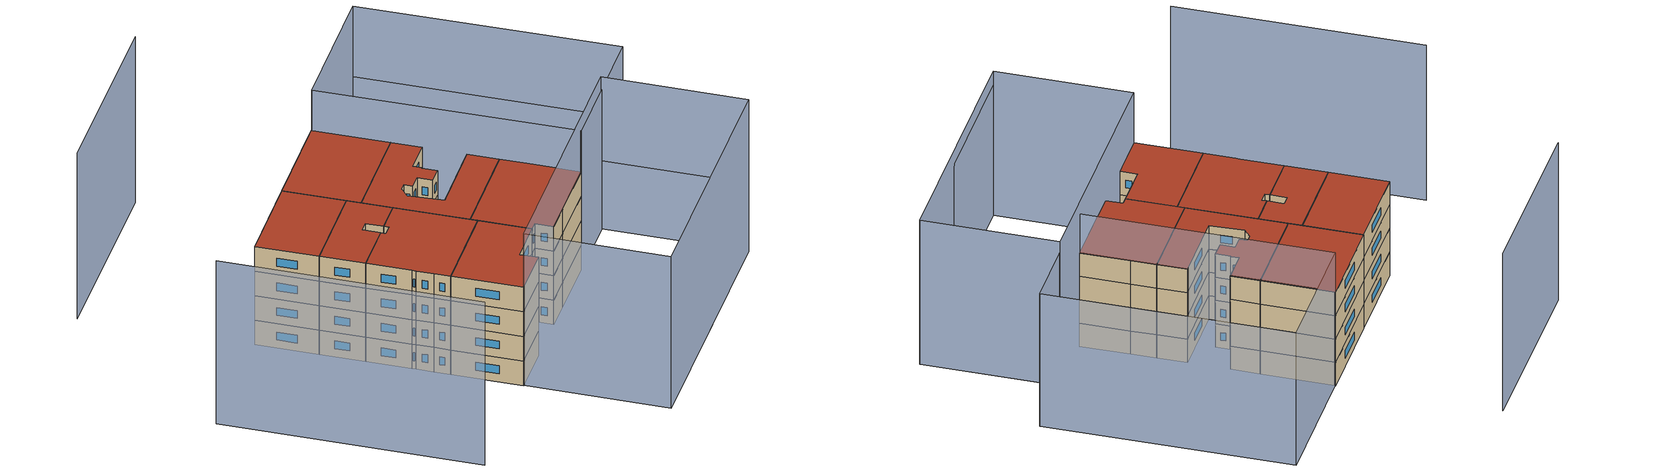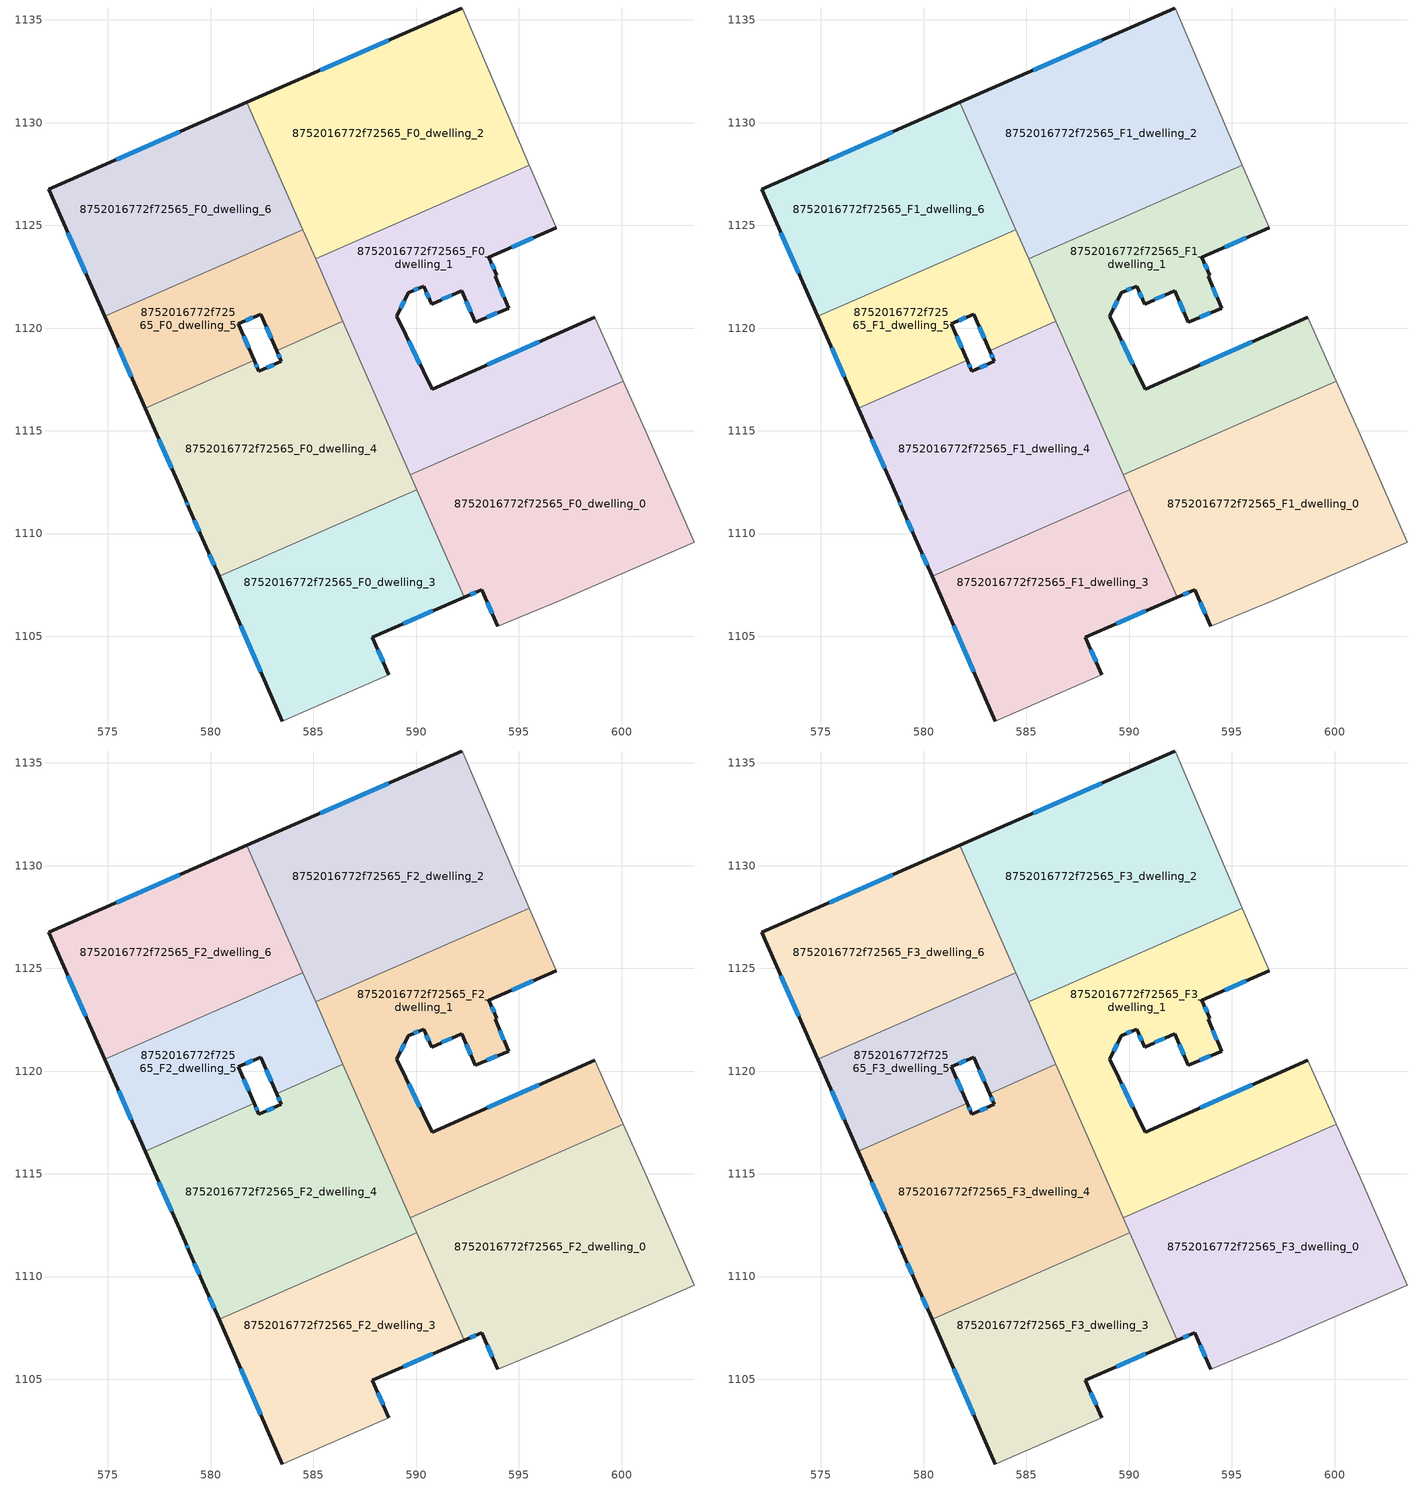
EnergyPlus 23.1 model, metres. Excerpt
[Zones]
8752016772f72565_F0_dwelling_0
 floor ground (EU_floor_Construction): 600.07,1117.42 601.24,1114.8 603.53,1109.58 597.04,1106.76 593.98,1105.48 593.2,1107.28 592.33,1106.9 589.71,1112.87 z0
 wall outside (EU_wall_Construction): 592.33,1106.9 593.2,1107.28 593.98,1105.48 z0:3
 wall adiabatic (EU_wall_Construction): 593.98,1105.48 597.04,1106.76 603.53,1109.58 601.24,1114.8 600.07,1117.42 z0:3
 wall to 8752016772f72565_F0_dwelling_1 (EU_wall_Construction): 600.07,1117.42 589.71,1112.87 z0:3
 wall to 8752016772f72565_F0_dwelling_3 (EU_wall_Construction): 590.03,1112.14 592.33,1106.9 z0:3
 wall to 8752016772f72565_F0_dwelling_4 (EU_wall_Construction): 589.71,1112.87 590.03,1112.14 z0:3
 window (EU_Window_Construction): 593.46,1106.67 593.71,1106.09 / 592.63,1107.03 592.9,1107.15 z1.02:1.98
8752016772f72565_F0_dwelling_1
 floor ground (EU_floor_Construction): 596.82,1124.88 593.54,1123.44 593.92,1122.57 593.84,1122.53 594.5,1120.97 592.88,1120.28 592.23,1121.82 590.75,1121.17 590.36,1122.04 589.62,1121.72 589.05,1120.58 590.77,1117.03 598.68,1120.54 600.07,1117.42 589.71,1112.87 585.11,1123.37 595.51,1127.93 z0
 wall outside (EU_wall_Construction): 598.68,1120.54 590.77,1117.03 589.05,1120.58 589.62,1121.72 590.36,1122.04 590.75,1121.17 592.23,1121.82 592.88,1120.28 594.5,1120.97 593.84,1122.53 593.92,1122.57 593.54,1123.44 596.82,1124.88 z0:3
 wall to 8752016772f72565_F0_dwelling_2 (EU_wall_Construction): 595.51,1127.93 585.11,1123.37 z0:3
 wall adiabatic (EU_wall_Construction): 596.82,1124.88 595.51,1127.93 / 600.07,1117.42 598.68,1120.54 z0:3
 wall to 8752016772f72565_F0_dwelling_4 (EU_wall_Construction): 586.44,1120.33 589.71,1112.87 z0:3
 wall to 8752016772f72565_F0_dwelling_5 (EU_wall_Construction): 585.11,1123.37 586.44,1120.33 z0:3
 window (EU_Window_Construction): 594.66,1123.93 595.7,1124.39 / 593.79,1122.86 593.67,1123.14 / 594.27,1121.5 594.06,1122 / 593.43,1120.52 593.95,1120.74 / 592.45,1121.3 592.66,1120.81 / 591.25,1121.39 591.72,1121.6 / 590.49,1121.75 590.62,1121.47 / 589.88,1121.83 590.11,1121.93 / 589.24,1120.97 589.43,1121.33 / 590.19,1118.24 589.64,1119.38 / 595.99,1119.35 593.46,1118.23 z1.02:1.98
8752016772f72565_F0_dwelling_2
 floor ground (EU_floor_Construction): 592.26,1135.52 595.51,1127.93 585.11,1123.37 581.76,1130.99 592.23,1135.58 z0
 wall outside (EU_wall_Construction): 592.23,1135.58 581.76,1130.99 z0:3
 wall adiabatic (EU_wall_Construction): 595.51,1127.93 592.26,1135.52 592.23,1135.58 z0:3
 wall to 8752016772f72565_F0_dwelling_6 (EU_wall_Construction): 581.76,1130.99 584.48,1124.79 z0:3
 wall to 8752016772f72565_F0_dwelling_5 (EU_wall_Construction): 584.48,1124.79 585.11,1123.37 z0:3
 window (EU_Window_Construction): 588.67,1134.02 585.32,1132.55 z1.02:1.98
8752016772f72565_F0_dwelling_3
 floor ground (EU_floor_Construction): 590.03,1112.14 592.33,1106.9 587.86,1104.96 588.66,1103.13 583.53,1100.9 583.49,1100.88 580.41,1107.91 z0
 wall outside (EU_wall_Construction): 580.41,1107.91 583.49,1100.88 / 588.66,1103.13 587.86,1104.96 592.33,1106.9 z0:3
 wall to 8752016772f72565_F0_dwelling_4 (EU_wall_Construction): 590.03,1112.14 580.41,1107.91 z0:3
 wall adiabatic (EU_wall_Construction): 583.49,1100.88 583.53,1100.9 588.66,1103.13 z0:3
 window (EU_Window_Construction): 581.46,1105.52 582.44,1103.27 / 589.38,1105.62 590.81,1106.24 / 588.39,1103.75 588.13,1104.34 z1.02:1.98
8752016772f72565_F0_dwelling_4
 floor ground (EU_floor_Construction): 586.44,1120.33 590.03,1112.14 580.41,1107.91 579.69,1109.55 578.96,1111.21 578.75,1111.68 576.81,1116.1 582.12,1118.43 582.34,1117.91 583.44,1118.38 583.21,1118.91 z0
 wall outside (EU_wall_Construction): 576.81,1116.1 578.75,1111.68 578.96,1111.21 579.69,1109.55 580.41,1107.91 / 583.21,1118.91 583.44,1118.38 582.34,1117.91 582.12,1118.43 z0:3
 wall to 8752016772f72565_F0_dwelling_5 (EU_wall_Construction): 582.12,1118.43 576.81,1116.1 / 586.44,1120.33 583.21,1118.91 z0:3
 window (EU_Window_Construction): 577.47,1114.6 578.09,1113.19 / 582.27,1118.08 582.2,1118.25 / 583.07,1118.22 582.72,1118.07 / 583.29,1118.73 583.36,1118.56 / 579.93,1109 580.16,1108.47 / 579.21,1110.65 579.44,1110.12 / 578.82,1111.52 578.89,1111.37 z1.02:1.98
8752016772f72565_F0_dwelling_5
 floor ground (EU_floor_Construction): 584.48,1124.79 586.44,1120.33 583.21,1118.91 582.43,1120.68 581.34,1120.21 582.12,1118.43 576.81,1116.1 574.85,1120.57 z0
 wall outside (EU_wall_Construction): 582.12,1118.43 581.34,1120.21 582.43,1120.68 583.21,1118.91 / 574.85,1120.57 576.81,1116.1 z0:3
 wall to 8752016772f72565_F0_dwelling_6 (EU_wall_Construction): 584.48,1124.79 574.85,1120.57 z0:3
 window (EU_Window_Construction): 582.69,1120.08 582.94,1119.51 / 581.71,1120.37 582.06,1120.52 / 581.85,1119.04 581.61,1119.6 / 575.52,1119.05 576.14,1117.62 z1.02:1.98
8752016772f72565_F0_dwelling_6
 floor ground (EU_floor_Construction): 581.76,1130.99 584.48,1124.79 574.85,1120.57 572.13,1126.76 z0
 wall outside (EU_wall_Construction): 581.76,1130.99 572.13,1126.76 574.85,1120.57 z0:3
 window (EU_Window_Construction): 573.05,1124.65 573.92,1122.67 / 578.48,1129.55 575.4,1128.2 z1.02:1.98
8752016772f72565_F1_dwelling_0
 floor to 8752016772f72565_F0_dwelling_0 (EU_floor_Construction): 600.07,1117.42 601.24,1114.8 603.53,1109.58 597.04,1106.76 593.98,1105.48 593.2,1107.28 592.33,1106.9 589.71,1112.87 z3
 wall outside (EU_wall_Construction): 592.33,1106.9 593.2,1107.28 593.98,1105.48 z3:6
 wall adiabatic (EU_wall_Construction): 593.98,1105.48 597.04,1106.76 603.53,1109.58 601.24,1114.8 600.07,1117.42 z3:6
 wall to 8752016772f72565_F1_dwelling_1 (EU_wall_Construction): 600.07,1117.42 589.71,1112.87 z3:6
 wall to 8752016772f72565_F1_dwelling_3 (EU_wall_Construction): 590.03,1112.14 592.33,1106.9 z3:6
 wall to 8752016772f72565_F1_dwelling_4 (EU_wall_Construction): 589.71,1112.87 590.03,1112.14 z3:6
 window (EU_Window_Construction): 593.46,1106.67 593.71,1106.09 / 592.63,1107.03 592.9,1107.15 z4.02:4.98
8752016772f72565_F1_dwelling_1
 floor to 8752016772f72565_F0_dwelling_1 (EU_floor_Construction): 596.82,1124.88 593.54,1123.44 593.92,1122.57 593.84,1122.53 594.5,1120.97 592.88,1120.28 592.23,1121.82 590.75,1121.17 590.36,1122.04 589.62,1121.72 589.05,1120.58 590.77,1117.03 598.68,1120.54 600.07,1117.42 589.71,1112.87 585.11,1123.37 595.51,1127.93 z3
 wall outside (EU_wall_Construction): 598.68,1120.54 590.77,1117.03 589.05,1120.58 589.62,1121.72 590.36,1122.04 590.75,1121.17 592.23,1121.82 592.88,1120.28 594.5,1120.97 593.84,1122.53 593.92,1122.57 593.54,1123.44 596.82,1124.88 z3:6
 wall to 8752016772f72565_F1_dwelling_2 (EU_wall_Construction): 595.51,1127.93 585.11,1123.37 z3:6
 wall adiabatic (EU_wall_Construction): 596.82,1124.88 595.51,1127.93 / 600.07,1117.42 598.68,1120.54 z3:6
 wall to 8752016772f72565_F1_dwelling_4 (EU_wall_Construction): 586.44,1120.33 589.71,1112.87 z3:6
 wall to 8752016772f72565_F1_dwelling_5 (EU_wall_Construction): 585.11,1123.37 586.44,1120.33 z3:6
 window (EU_Window_Construction): 594.66,1123.93 595.7,1124.39 / 593.79,1122.86 593.67,1123.14 / 594.27,1121.5 594.06,1122 / 593.43,1120.52 593.95,1120.74 / 592.45,1121.3 592.66,1120.81 / 591.25,1121.39 591.72,1121.6 / 590.49,1121.75 590.62,1121.47 / 589.88,1121.83 590.11,1121.93 / 589.24,1120.97 589.43,1121.33 / 590.19,1118.24 589.64,1119.38 / 595.99,1119.35 593.46,1118.23 z4.02:4.98
8752016772f72565_F1_dwelling_2
 floor to 8752016772f72565_F0_dwelling_2 (EU_floor_Construction): 592.26,1135.52 595.51,1127.93 585.11,1123.37 581.76,1130.99 592.23,1135.58 z3
 wall outside (EU_wall_Construction): 592.23,1135.58 581.76,1130.99 z3:6
 wall adiabatic (EU_wall_Construction): 595.51,1127.93 592.26,1135.52 592.23,1135.58 z3:6
 wall to 8752016772f72565_F1_dwelling_6 (EU_wall_Construction): 581.76,1130.99 584.48,1124.79 z3:6
 wall to 8752016772f72565_F1_dwelling_5 (EU_wall_Construction): 584.48,1124.79 585.11,1123.37 z3:6
 window (EU_Window_Construction): 588.67,1134.02 585.32,1132.55 z4.02:4.98
8752016772f72565_F1_dwelling_3
 floor to 8752016772f72565_F0_dwelling_3 (EU_floor_Construction): 590.03,1112.14 592.33,1106.9 587.86,1104.96 588.66,1103.13 583.53,1100.9 583.49,1100.88 580.41,1107.91 z3
 wall outside (EU_wall_Construction): 580.41,1107.91 583.49,1100.88 / 588.66,1103.13 587.86,1104.96 592.33,1106.9 z3:6
 wall to 8752016772f72565_F1_dwelling_4 (EU_wall_Construction): 590.03,1112.14 580.41,1107.91 z3:6
 wall adiabatic (EU_wall_Construction): 583.49,1100.88 583.53,1100.9 588.66,1103.13 z3:6
 window (EU_Window_Construction): 581.46,1105.52 582.44,1103.27 / 589.38,1105.62 590.81,1106.24 / 588.39,1103.75 588.13,1104.34 z4.02:4.98
8752016772f72565_F1_dwelling_4
 floor to 8752016772f72565_F0_dwelling_4 (EU_floor_Construction): 586.44,1120.33 590.03,1112.14 580.41,1107.91 579.69,1109.55 578.96,1111.21 578.75,1111.68 576.81,1116.1 582.12,1118.43 582.34,1117.91 583.44,1118.38 583.21,1118.91 z3
 wall outside (EU_wall_Construction): 576.81,1116.1 578.75,1111.68 578.96,1111.21 579.69,1109.55 580.41,1107.91 / 583.21,1118.91 583.44,1118.38 582.34,1117.91 582.12,1118.43 z3:6
 wall to 8752016772f72565_F1_dwelling_5 (EU_wall_Construction): 582.12,1118.43 576.81,1116.1 / 586.44,1120.33 583.21,1118.91 z3:6
 window (EU_Window_Construction): 577.47,1114.6 578.09,1113.19 / 582.27,1118.08 582.2,1118.25 / 583.07,1118.22 582.72,1118.07 / 583.29,1118.73 583.36,1118.56 / 579.93,1109 580.16,1108.47 / 579.21,1110.65 579.44,1110.12 / 578.82,1111.52 578.89,1111.37 z4.02:4.98
8752016772f72565_F1_dwelling_5
 floor to 8752016772f72565_F0_dwelling_5 (EU_floor_Construction): 584.48,1124.79 586.44,1120.33 583.21,1118.91 582.43,1120.68 581.34,1120.21 582.12,1118.43 576.81,1116.1 574.85,1120.57 z3
 wall outside (EU_wall_Construction): 582.12,1118.43 581.34,1120.21 582.43,1120.68 583.21,1118.91 / 574.85,1120.57 576.81,1116.1 z3:6
 wall to 8752016772f72565_F1_dwelling_6 (EU_wall_Construction): 584.48,1124.79 574.85,1120.57 z3:6
 window (EU_Window_Construction): 582.69,1120.08 582.94,1119.51 / 581.71,1120.37 582.06,1120.52 / 581.85,1119.04 581.61,1119.6 / 575.52,1119.05 576.14,1117.62 z4.02:4.98
8752016772f72565_F1_dwelling_6
 floor to 8752016772f72565_F0_dwelling_6 (EU_floor_Construction): 581.76,1130.99 584.48,1124.79 574.85,1120.57 572.13,1126.76 z3
 wall outside (EU_wall_Construction): 581.76,1130.99 572.13,1126.76 574.85,1120.57 z3:6
 window (EU_Window_Construction): 573.05,1124.65 573.92,1122.67 / 578.48,1129.55 575.4,1128.2 z4.02:4.98
8752016772f72565_F2_dwelling_0
 floor to 8752016772f72565_F1_dwelling_0 (EU_floor_Construction): 600.07,1117.42 601.24,1114.8 603.53,1109.58 597.04,1106.76 593.98,1105.48 593.2,1107.28 592.33,1106.9 589.71,1112.87 z6
 wall outside (EU_wall_Construction): 592.33,1106.9 593.2,1107.28 593.98,1105.48 z6:9
 wall adiabatic (EU_wall_Construction): 593.98,1105.48 597.04,1106.76 603.53,1109.58 601.24,1114.8 600.07,1117.42 z6:9
 wall to 8752016772f72565_F2_dwelling_1 (EU_wall_Construction): 600.07,1117.42 589.71,1112.87 z6:9
 wall to 8752016772f72565_F2_dwelling_3 (EU_wall_Construction): 590.03,1112.14 592.33,1106.9 z6:9
 wall to 8752016772f72565_F2_dwelling_4 (EU_wall_Construction): 589.71,1112.87 590.03,1112.14 z6:9
 window (EU_Window_Construction): 593.46,1106.67 593.71,1106.09 / 592.63,1107.03 592.9,1107.15 z7.02:7.98
8752016772f72565_F2_dwelling_1
 floor to 8752016772f72565_F1_dwelling_1 (EU_floor_Construction): 596.82,1124.88 593.54,1123.44 593.92,1122.57 593.84,1122.53 594.5,1120.97 592.88,1120.28 592.23,1121.82 590.75,1121.17 590.36,1122.04 589.62,1121.72 589.05,1120.58 590.77,1117.03 598.68,1120.54 600.07,1117.42 589.71,1112.87 585.11,1123.37 595.51,1127.93 z6
 wall outside (EU_wall_Construction): 598.68,1120.54 590.77,1117.03 589.05,1120.58 589.62,1121.72 590.36,1122.04 590.75,1121.17 592.23,1121.82 592.88,1120.28 594.5,1120.97 593.84,1122.53 593.92,1122.57 593.54,1123.44 596.82,1124.88 z6:9
 wall to 8752016772f72565_F2_dwelling_2 (EU_wall_Construction): 595.51,1127.93 585.11,1123.37 z6:9
 wall adiabatic (EU_wall_Construction): 596.82,1124.88 595.51,1127.93 / 600.07,1117.42 598.68,1120.54 z6:9
 wall to 8752016772f72565_F2_dwelling_4 (EU_wall_Construction): 586.44,1120.33 589.71,1112.87 z6:9
 wall to 8752016772f72565_F2_dwelling_5 (EU_wall_Construction): 585.11,1123.37 586.44,1120.33 z6:9
 window (EU_Window_Construction): 594.66,1123.93 595.7,1124.39 / 593.79,1122.86 593.67,1123.14 / 594.27,1121.5 594.06,1122 / 593.43,1120.52 593.95,1120.74 / 592.45,1121.3 592.66,1120.81 / 591.25,1121.39 591.72,1121.6 / 590.49,1121.75 590.62,1121.47 / 589.88,1121.83 590.11,1121.93 / 589.24,1120.97 589.43,1121.33 / 590.19,1118.24 589.64,1119.38 / 595.99,1119.35 593.46,1118.23 z7.02:7.98
8752016772f72565_F2_dwelling_2
 floor to 8752016772f72565_F1_dwelling_2 (EU_floor_Construction): 592.26,1135.52 595.51,1127.93 585.11,1123.37 581.76,1130.99 592.23,1135.58 z6
 wall outside (EU_wall_Construction): 592.23,1135.58 581.76,1130.99 z6:9
 wall adiabatic (EU_wall_Construction): 595.51,1127.93 592.26,1135.52 592.23,1135.58 z6:9
 wall to 8752016772f72565_F2_dwelling_6 (EU_wall_Construction): 581.76,1130.99 584.48,1124.79 z6:9
 wall to 8752016772f72565_F2_dwelling_5 (EU_wall_Construction): 584.48,1124.79 585.11,1123.37 z6:9
 window (EU_Window_Construction): 588.67,1134.02 585.32,1132.55 z7.02:7.98
8752016772f72565_F2_dwelling_3
 floor to 8752016772f72565_F1_dwelling_3 (EU_floor_Construction): 590.03,1112.14 592.33,1106.9 587.86,1104.96 588.66,1103.13 583.53,1100.9 583.49,1100.88 580.41,1107.91 z6
 wall outside (EU_wall_Construction): 580.41,1107.91 583.49,1100.88 / 588.66,1103.13 587.86,1104.96 592.33,1106.9 z6:9
 wall to 8752016772f72565_F2_dwelling_4 (EU_wall_Construction): 590.03,1112.14 580.41,1107.91 z6:9
 wall adiabatic (EU_wall_Construction): 583.49,1100.88 583.53,1100.9 588.66,1103.13 z6:9
 window (EU_Window_Construction): 581.46,1105.52 582.44,1103.27 / 589.38,1105.62 590.81,1106.24 / 588.39,1103.75 588.13,1104.34 z7.02:7.98
8752016772f72565_F2_dwelling_4
 floor to 8752016772f72565_F1_dwelling_4 (EU_floor_Construction): 586.44,1120.33 590.03,1112.14 580.41,1107.91 579.69,1109.55 578.96,1111.21 578.75,1111.68 576.81,1116.1 582.12,1118.43 582.34,1117.91 583.44,1118.38 583.21,1118.91 z6
 wall outside (EU_wall_Construction): 576.81,1116.1 578.75,1111.68 578.96,1111.21 579.69,1109.55 580.41,1107.91 / 583.21,1118.91 583.44,1118.38 582.34,1117.91 582.12,1118.43 z6:9
 wall to 8752016772f72565_F2_dwelling_5 (EU_wall_Construction): 582.12,1118.43 576.81,1116.1 / 586.44,1120.33 583.21,1118.91 z6:9
 window (EU_Window_Construction): 577.47,1114.6 578.09,1113.19 / 582.27,1118.08 582.2,1118.25 / 583.07,1118.22 582.72,1118.07 / 583.29,1118.73 583.36,1118.56 / 579.93,1109 580.16,1108.47 / 579.21,1110.65 579.44,1110.12 / 578.82,1111.52 578.89,1111.37 z7.02:7.98
8752016772f72565_F2_dwelling_5
 floor to 8752016772f72565_F1_dwelling_5 (EU_floor_Construction): 584.48,1124.79 586.44,1120.33 583.21,1118.91 582.43,1120.68 581.34,1120.21 582.12,1118.43 576.81,1116.1 574.85,1120.57 z6
 wall outside (EU_wall_Construction): 582.12,1118.43 581.34,1120.21 582.43,1120.68 583.21,1118.91 / 574.85,1120.57 576.81,1116.1 z6:9
 wall to 8752016772f72565_F2_dwelling_6 (EU_wall_Construction): 584.48,1124.79 574.85,1120.57 z6:9
 window (EU_Window_Construction): 582.69,1120.08 582.94,1119.51 / 581.71,1120.37 582.06,1120.52 / 581.85,1119.04 581.61,1119.6 / 575.52,1119.05 576.14,1117.62 z7.02:7.98
8752016772f72565_F2_dwelling_6
 floor to 8752016772f72565_F1_dwelling_6 (EU_floor_Construction): 581.76,1130.99 584.48,1124.79 574.85,1120.57 572.13,1126.76 z6
 wall outside (EU_wall_Construction): 581.76,1130.99 572.13,1126.76 574.85,1120.57 z6:9
 window (EU_Window_Construction): 573.05,1124.65 573.92,1122.67 / 578.48,1129.55 575.4,1128.2 z7.02:7.98
8752016772f72565_F3_dwelling_0
 floor to 8752016772f72565_F2_dwelling_0 (EU_floor_Construction): 600.07,1117.42 601.24,1114.8 603.53,1109.58 597.04,1106.76 593.98,1105.48 593.2,1107.28 592.33,1106.9 589.71,1112.87 z9
 wall outside (EU_wall_Construction): 592.33,1106.9 593.2,1107.28 593.98,1105.48 z9:12
 wall adiabatic (EU_wall_Construction): 593.98,1105.48 597.04,1106.76 603.53,1109.58 601.24,1114.8 600.07,1117.42 z9:12
 wall to 8752016772f72565_F3_dwelling_1 (EU_wall_Construction): 600.07,1117.42 589.71,1112.87 z9:12
 wall to 8752016772f72565_F3_dwelling_3 (EU_wall_Construction): 590.03,1112.14 592.33,1106.9 z9:12
 wall to 8752016772f72565_F3_dwelling_4 (EU_wall_Construction): 589.71,1112.87 590.03,1112.14 z9:12
 window (EU_Window_Construction): 593.46,1106.67 593.71,1106.09 / 592.63,1107.03 592.9,1107.15 z10.02:10.98
 roof outside (EU_roof_Construction): 603.53,1109.58 601.24,1114.8 600.07,1117.42 589.71,1112.87 592.33,1106.9 593.2,1107.28 593.98,1105.48 597.04,1106.76 z12
8752016772f72565_F3_dwelling_1
 floor to 8752016772f72565_F2_dwelling_1 (EU_floor_Construction): 596.82,1124.88 593.54,1123.44 593.92,1122.57 593.84,1122.53 594.5,1120.97 592.88,1120.28 592.23,1121.82 590.75,1121.17 590.36,1122.04 589.62,1121.72 589.05,1120.58 590.77,1117.03 598.68,1120.54 600.07,1117.42 589.71,1112.87 585.11,1123.37 595.51,1127.93 z9
 wall outside (EU_wall_Construction): 598.68,1120.54 590.77,1117.03 589.05,1120.58 589.62,1121.72 590.36,1122.04 590.75,1121.17 592.23,1121.82 592.88,1120.28 594.5,1120.97 593.84,1122.53 593.92,1122.57 593.54,1123.44 596.82,1124.88 z9:12
 wall to 8752016772f72565_F3_dwelling_2 (EU_wall_Construction): 595.51,1127.93 585.11,1123.37 z9:12
 wall adiabatic (EU_wall_Construction): 596.82,1124.88 595.51,1127.93 / 600.07,1117.42 598.68,1120.54 z9:12
 wall to 8752016772f72565_F3_dwelling_4 (EU_wall_Construction): 586.44,1120.33 589.71,1112.87 z9:12
 wall to 8752016772f72565_F3_dwelling_5 (EU_wall_Construction): 585.11,1123.37 586.44,1120.33 z9:12
 window (EU_Window_Construction): 594.66,1123.93 595.7,1124.39 / 593.79,1122.86 593.67,1123.14 / 594.27,1121.5 594.06,1122 / 593.43,1120.52 593.95,1120.74 / 592.45,1121.3 592.66,1120.81 / 591.25,1121.39 591.72,1121.6 / 590.49,1121.75 590.62,1121.47 / 589.88,1121.83 590.11,1121.93 / 589.24,1120.97 589.43,1121.33 / 590.19,1118.24 589.64,1119.38 / 595.99,1119.35 593.46,1118.23 z10.02:10.98
 roof outside (EU_roof_Construction): 600.07,1117.42 598.68,1120.54 590.77,1117.03 589.05,1120.58 589.62,1121.72 590.36,1122.04 590.75,1121.17 592.23,1121.82 592.88,1120.28 594.5,1120.97 593.84,1122.53 593.92,1122.57 593.54,1123.44 596.82,1124.88 595.51,1127.93 585.11,1123.37 589.71,1112.87 z12
8752016772f72565_F3_dwelling_2
 floor to 8752016772f72565_F2_dwelling_2 (EU_floor_Construction): 592.26,1135.52 595.51,1127.93 585.11,1123.37 581.76,1130.99 592.23,1135.58 z9
 wall outside (EU_wall_Construction): 592.23,1135.58 581.76,1130.99 z9:12
 wall adiabatic (EU_wall_Construction): 595.51,1127.93 592.26,1135.52 592.23,1135.58 z9:12
 wall to 8752016772f72565_F3_dwelling_6 (EU_wall_Construction): 581.76,1130.99 584.48,1124.79 z9:12
 wall to 8752016772f72565_F3_dwelling_5 (EU_wall_Construction): 584.48,1124.79 585.11,1123.37 z9:12
 window (EU_Window_Construction): 588.67,1134.02 585.32,1132.55 z10.02:10.98
 roof outside (EU_roof_Construction): 595.51,1127.93 592.26,1135.52 592.23,1135.58 581.76,1130.99 585.11,1123.37 z12
8752016772f72565_F3_dwelling_3
 floor to 8752016772f72565_F2_dwelling_3 (EU_floor_Construction): 590.03,1112.14 592.33,1106.9 587.86,1104.96 588.66,1103.13 583.53,1100.9 583.49,1100.88 580.41,1107.91 z9
 wall outside (EU_wall_Construction): 580.41,1107.91 583.49,1100.88 / 588.66,1103.13 587.86,1104.96 592.33,1106.9 z9:12
 wall to 8752016772f72565_F3_dwelling_4 (EU_wall_Construction): 590.03,1112.14 580.41,1107.91 z9:12
 wall adiabatic (EU_wall_Construction): 583.49,1100.88 583.53,1100.9 588.66,1103.13 z9:12
 window (EU_Window_Construction): 581.46,1105.52 582.44,1103.27 / 589.38,1105.62 590.81,1106.24 / 588.39,1103.75 588.13,1104.34 z10.02:10.98
 roof outside (EU_roof_Construction): 588.66,1103.13 587.86,1104.96 592.33,1106.9 590.03,1112.14 580.41,1107.91 583.49,1100.88 583.53,1100.9 z12
8752016772f72565_F3_dwelling_4
 floor to 8752016772f72565_F2_dwelling_4 (EU_floor_Construction): 586.44,1120.33 590.03,1112.14 580.41,1107.91 579.69,1109.55 578.96,1111.21 578.75,1111.68 576.81,1116.1 582.12,1118.43 582.34,1117.91 583.44,1118.38 583.21,1118.91 z9
 wall outside (EU_wall_Construction): 576.81,1116.1 578.75,1111.68 578.96,1111.21 579.69,1109.55 580.41,1107.91 / 583.21,1118.91 583.44,1118.38 582.34,1117.91 582.12,1118.43 z9:12
 wall to 8752016772f72565_F3_dwelling_5 (EU_wall_Construction): 582.12,1118.43 576.81,1116.1 / 586.44,1120.33 583.21,1118.91 z9:12
 window (EU_Window_Construction): 577.47,1114.6 578.09,1113.19 / 582.27,1118.08 582.2,1118.25 / 583.07,1118.22 582.72,1118.07 / 583.29,1118.73 583.36,1118.56 / 579.93,1109 580.16,1108.47 / 579.21,1110.65 579.44,1110.12 / 578.82,1111.52 578.89,1111.37 z10.02:10.98
 roof outside (EU_roof_Construction): 590.03,1112.14 586.44,1120.33 583.21,1118.91 583.44,1118.38 582.34,1117.91 582.12,1118.43 576.81,1116.1 578.75,1111.68 578.96,1111.21 579.69,1109.55 580.41,1107.91 z12
8752016772f72565_F3_dwelling_5
 floor to 8752016772f72565_F2_dwelling_5 (EU_floor_Construction): 584.48,1124.79 586.44,1120.33 583.21,1118.91 582.43,1120.68 581.34,1120.21 582.12,1118.43 576.81,1116.1 574.85,1120.57 z9
 wall outside (EU_wall_Construction): 582.12,1118.43 581.34,1120.21 582.43,1120.68 583.21,1118.91 / 574.85,1120.57 576.81,1116.1 z9:12
 wall to 8752016772f72565_F3_dwelling_6 (EU_wall_Construction): 584.48,1124.79 574.85,1120.57 z9:12
 window (EU_Window_Construction): 582.69,1120.08 582.94,1119.51 / 581.71,1120.37 582.06,1120.52 / 581.85,1119.04 581.61,1119.6 / 575.52,1119.05 576.14,1117.62 z10.02:10.98
 roof outside (EU_roof_Construction): 586.44,1120.33 584.48,1124.79 574.85,1120.57 576.81,1116.1 582.12,1118.43 581.34,1120.21 582.43,1120.68 583.21,1118.91 z12
8752016772f72565_F3_dwelling_6
 floor to 8752016772f72565_F2_dwelling_6 (EU_floor_Construction): 581.76,1130.99 584.48,1124.79 574.85,1120.57 572.13,1126.76 z9
 wall outside (EU_wall_Construction): 581.76,1130.99 572.13,1126.76 574.85,1120.57 z9:12
 window (EU_Window_Construction): 573.05,1124.65 573.92,1122.67 / 578.48,1129.55 575.4,1128.2 z10.02:10.98
 roof outside (EU_roof_Construction): 584.48,1124.79 581.76,1130.99 572.13,1126.76 574.85,1120.57 z12
shading: 558.57,1120.83 569.77,1094.94 z0:19.9; 589.73,1086.71 604.17,1092.98 z0:16.7; 616.84,1098.5 589.72,1086.69 / 589.72,1086.69 583.52,1100.93 / 583.52,1100.93 610.64,1112.73 / 610.64,1112.73 616.84,1098.5 z0:18.5; 616.82,1098.48 610.63,1112.66 z0:8.3; 606.61,1141.81 618,1115.86 / 618,1115.86 603.5,1109.5 / 603.5,1109.5 592.12,1135.45 / 592.12,1135.45 606.61,1141.81 z0:17; 617.95,1115.82 606.64,1141.74 z0:8.4; 584.71,1152.44 564.56,1143.76 z0:20.2
[Building]
EU S2 Campaign: North Axis=0; Terrain=City; Solar Distribution=FullExterior
[Site:Location]
Vienna: Latitude=48; Longitude=16.5; Time Zone=1; Elevation=183
[SizingPeriod:WeatherFileDays]
AnnualSizingPeriod: Begin Month=1; Begin Day of Month=1; End Month=12; End Day of Month=31; Day of Week for Start Day=Monday; Use Weather File Daylight Saving Period=No; Use Weather File Rain and Snow Indicators=No
[MATERIAL]
EU_InternalMass_Material: Roughness=MediumRough; Thickness=0.1; Conductivity=1; Density=1800; Specific Heat=900; Thermal Absorptance=0.9; Solar Absorptance=0.7; Visible Absorptance=0.7
[MATERIAL:NOMASS] Roughness=MediumRough; Thermal Absorptance=0.9; Solar Absorptance=0.7; Visible Absorptance=0.7
Name | Thermal Resistance
EU_wall_NoMass | 0.942466
EU_roof_NoMass | 0.551687
EU_floor_NoMass | 0.66527
[WINDOWMATERIAL:SIMPLEGLAZINGSYSTEM]
EU_Window_SimpleGlazing: UFactor=2.03367; Solar Heat Gain Coefficient=0.65; Visible Transmittance=0.65
[CONSTRUCTION]
EU_wall_Construction: EU_wall_NoMass
EU_roof_Construction: EU_roof_NoMass
EU_floor_Construction: EU_floor_NoMass
EU_Window_Construction: EU_Window_SimpleGlazing
EU_InternalMass_Construction: EU_InternalMass_Material
[ZONE] Type=1; Multiplier=1; Ceiling Height=autocalculate; Floor Area=autocalculate; Part of Total Floor Area=Yes
Name | Volume
8752016772f72565_F0_dwelling_0; 8752016772f72565_F1_dwelling_0; 8752016772f72565_F2_dwelling_0; 8752016772f72565_F3_dwelling_0 | 284.642
8752016772f72565_F0_dwelling_1; 8752016772f72565_F1_dwelling_1; 8752016772f72565_F2_dwelling_1; 8752016772f72565_F3_dwelling_1 | 284.648
8752016772f72565_F0_dwelling_2; 8752016772f72565_F1_dwelling_2; 8752016772f72565_F2_dwelling_2; 8752016772f72565_F3_dwelling_2 | 284.63
8752016772f72565_F0_dwelling_3; 8752016772f72565_F1_dwelling_3; 8752016772f72565_F2_dwelling_3; 8752016772f72565_F3_dwelling_3 | 213.472
8752016772f72565_F0_dwelling_4; 8752016772f72565_F1_dwelling_4; 8752016772f72565_F2_dwelling_4; 8752016772f72565_F3_dwelling_4 | 279.981
8752016772f72565_F0_dwelling_5; 8752016772f72565_F1_dwelling_5; 8752016772f72565_F2_dwelling_5; 8752016772f72565_F3_dwelling_5 | 147.012
8752016772f72565_F0_dwelling_6; 8752016772f72565_F1_dwelling_6; 8752016772f72565_F2_dwelling_6; 8752016772f72565_F3_dwelling_6 | 213.475
[INTERNALMASS] Construction=EU_InternalMass_Construction
Name | Zone or ZoneList | Surface Area
8752016772f72565_F0_dwelling_0_EU_InternalMass | 8752016772f72565_F0_dwelling_0 | 94.8807
8752016772f72565_F0_dwelling_1_EU_InternalMass | 8752016772f72565_F0_dwelling_1 | 94.8818
8752016772f72565_F0_dwelling_2_EU_InternalMass | 8752016772f72565_F0_dwelling_2 | 94.8769
8752016772f72565_F0_dwelling_3_EU_InternalMass | 8752016772f72565_F0_dwelling_3 | 71.1573
8752016772f72565_F0_dwelling_4_EU_InternalMass | 8752016772f72565_F0_dwelling_4 | 93.3265
8752016772f72565_F0_dwelling_5_EU_InternalMass | 8752016772f72565_F0_dwelling_5 | 49.0037
8752016772f72565_F0_dwelling_6_EU_InternalMass | 8752016772f72565_F0_dwelling_6 | 71.1581
8752016772f72565_F1_dwelling_0_EU_InternalMass | 8752016772f72565_F1_dwelling_0 | 94.8807
8752016772f72565_F1_dwelling_1_EU_InternalMass | 8752016772f72565_F1_dwelling_1 | 94.8818
8752016772f72565_F1_dwelling_2_EU_InternalMass | 8752016772f72565_F1_dwelling_2 | 94.8769
8752016772f72565_F1_dwelling_3_EU_InternalMass | 8752016772f72565_F1_dwelling_3 | 71.1573
8752016772f72565_F1_dwelling_4_EU_InternalMass | 8752016772f72565_F1_dwelling_4 | 93.3265
8752016772f72565_F1_dwelling_5_EU_InternalMass | 8752016772f72565_F1_dwelling_5 | 49.0037
8752016772f72565_F1_dwelling_6_EU_InternalMass | 8752016772f72565_F1_dwelling_6 | 71.1581
8752016772f72565_F2_dwelling_0_EU_InternalMass | 8752016772f72565_F2_dwelling_0 | 94.8807
8752016772f72565_F2_dwelling_1_EU_InternalMass | 8752016772f72565_F2_dwelling_1 | 94.8818
8752016772f72565_F2_dwelling_2_EU_InternalMass | 8752016772f72565_F2_dwelling_2 | 94.8769
8752016772f72565_F2_dwelling_3_EU_InternalMass | 8752016772f72565_F2_dwelling_3 | 71.1573
8752016772f72565_F2_dwelling_4_EU_InternalMass | 8752016772f72565_F2_dwelling_4 | 93.3265
8752016772f72565_F2_dwelling_5_EU_InternalMass | 8752016772f72565_F2_dwelling_5 | 49.0037
8752016772f72565_F2_dwelling_6_EU_InternalMass | 8752016772f72565_F2_dwelling_6 | 71.1581
8752016772f72565_F3_dwelling_0_EU_InternalMass | 8752016772f72565_F3_dwelling_0 | 94.8807
8752016772f72565_F3_dwelling_1_EU_InternalMass | 8752016772f72565_F3_dwelling_1 | 94.8818
8752016772f72565_F3_dwelling_2_EU_InternalMass | 8752016772f72565_F3_dwelling_2 | 94.8769
8752016772f72565_F3_dwelling_3_EU_InternalMass | 8752016772f72565_F3_dwelling_3 | 71.1573
8752016772f72565_F3_dwelling_4_EU_InternalMass | 8752016772f72565_F3_dwelling_4 | 93.3265
8752016772f72565_F3_dwelling_5_EU_InternalMass | 8752016772f72565_F3_dwelling_5 | 49.0037
8752016772f72565_F3_dwelling_6_EU_InternalMass | 8752016772f72565_F3_dwelling_6 | 71.1581
[OTHEREQUIPMENT] Fuel Type=Electricity; Design Level Calculation Method=Watts/Area; Power per Zone Floor Area=1; Fraction Latent=0; Fraction Radiant=0; Fraction Lost=0; Carbon Dioxide Generation Rate=0; EndUse Subcategory=EU_Step8_InternalGains
Name | Zone or ZoneList or Space or SpaceList | Schedule
EU_Step8_InternalGain_8752016772f72565_F0_dwelling_0_f000 | 8752016772f72565_F0_dwelling_0 | EU_Step8_GainSchedule_8752016772f72565_F0_dwelling_0_f000
EU_Step8_InternalGain_8752016772f72565_F0_dwelling_1_f000 | 8752016772f72565_F0_dwelling_1 | EU_Step8_GainSchedule_8752016772f72565_F0_dwelling_1_f000
EU_Step8_InternalGain_8752016772f72565_F0_dwelling_2_f000 | 8752016772f72565_F0_dwelling_2 | EU_Step8_GainSchedule_8752016772f72565_F0_dwelling_2_f000
EU_Step8_InternalGain_8752016772f72565_F0_dwelling_3_f000 | 8752016772f72565_F0_dwelling_3 | EU_Step8_GainSchedule_8752016772f72565_F0_dwelling_3_f000
EU_Step8_InternalGain_8752016772f72565_F0_dwelling_4_f000 | 8752016772f72565_F0_dwelling_4 | EU_Step8_GainSchedule_8752016772f72565_F0_dwelling_4_f000
EU_Step8_InternalGain_8752016772f72565_F0_dwelling_5_f000 | 8752016772f72565_F0_dwelling_5 | EU_Step8_GainSchedule_8752016772f72565_F0_dwelling_5_f000
EU_Step8_InternalGain_8752016772f72565_F0_dwelling_6_f000 | 8752016772f72565_F0_dwelling_6 | EU_Step8_GainSchedule_8752016772f72565_F0_dwelling_6_f000
EU_Step8_InternalGain_8752016772f72565_F1_dwelling_0_f000 | 8752016772f72565_F1_dwelling_0 | EU_Step8_GainSchedule_8752016772f72565_F1_dwelling_0_f000
EU_Step8_InternalGain_8752016772f72565_F1_dwelling_1_f000 | 8752016772f72565_F1_dwelling_1 | EU_Step8_GainSchedule_8752016772f72565_F1_dwelling_1_f000
EU_Step8_InternalGain_8752016772f72565_F1_dwelling_2_f000 | 8752016772f72565_F1_dwelling_2 | EU_Step8_GainSchedule_8752016772f72565_F1_dwelling_2_f000
EU_Step8_InternalGain_8752016772f72565_F1_dwelling_3_f000 | 8752016772f72565_F1_dwelling_3 | EU_Step8_GainSchedule_8752016772f72565_F1_dwelling_3_f000
EU_Step8_InternalGain_8752016772f72565_F1_dwelling_4_f000 | 8752016772f72565_F1_dwelling_4 | EU_Step8_GainSchedule_8752016772f72565_F1_dwelling_4_f000
EU_Step8_InternalGain_8752016772f72565_F1_dwelling_5_f000 | 8752016772f72565_F1_dwelling_5 | EU_Step8_GainSchedule_8752016772f72565_F1_dwelling_5_f000
EU_Step8_InternalGain_8752016772f72565_F1_dwelling_6_f000 | 8752016772f72565_F1_dwelling_6 | EU_Step8_GainSchedule_8752016772f72565_F1_dwelling_6_f000
EU_Step8_InternalGain_8752016772f72565_F2_dwelling_0_f000 | 8752016772f72565_F2_dwelling_0 | EU_Step8_GainSchedule_8752016772f72565_F2_dwelling_0_f000
EU_Step8_InternalGain_8752016772f72565_F2_dwelling_1_f000 | 8752016772f72565_F2_dwelling_1 | EU_Step8_GainSchedule_8752016772f72565_F2_dwelling_1_f000
EU_Step8_InternalGain_8752016772f72565_F2_dwelling_2_f000 | 8752016772f72565_F2_dwelling_2 | EU_Step8_GainSchedule_8752016772f72565_F2_dwelling_2_f000
EU_Step8_InternalGain_8752016772f72565_F2_dwelling_3_f000 | 8752016772f72565_F2_dwelling_3 | EU_Step8_GainSchedule_8752016772f72565_F2_dwelling_3_f000
EU_Step8_InternalGain_8752016772f72565_F2_dwelling_4_f000 | 8752016772f72565_F2_dwelling_4 | EU_Step8_GainSchedule_8752016772f72565_F2_dwelling_4_f000
EU_Step8_InternalGain_8752016772f72565_F2_dwelling_5_f000 | 8752016772f72565_F2_dwelling_5 | EU_Step8_GainSchedule_8752016772f72565_F2_dwelling_5_f000
EU_Step8_InternalGain_8752016772f72565_F2_dwelling_6_f000 | 8752016772f72565_F2_dwelling_6 | EU_Step8_GainSchedule_8752016772f72565_F2_dwelling_6_f000
EU_Step8_InternalGain_8752016772f72565_F3_dwelling_0_f000 | 8752016772f72565_F3_dwelling_0 | EU_Step8_GainSchedule_8752016772f72565_F3_dwelling_0_f000
EU_Step8_InternalGain_8752016772f72565_F3_dwelling_1_f000 | 8752016772f72565_F3_dwelling_1 | EU_Step8_GainSchedule_8752016772f72565_F3_dwelling_1_f000
EU_Step8_InternalGain_8752016772f72565_F3_dwelling_2_f000 | 8752016772f72565_F3_dwelling_2 | EU_Step8_GainSchedule_8752016772f72565_F3_dwelling_2_f000
EU_Step8_InternalGain_8752016772f72565_F3_dwelling_3_f000 | 8752016772f72565_F3_dwelling_3 | EU_Step8_GainSchedule_8752016772f72565_F3_dwelling_3_f000
EU_Step8_InternalGain_8752016772f72565_F3_dwelling_4_f000 | 8752016772f72565_F3_dwelling_4 | EU_Step8_GainSchedule_8752016772f72565_F3_dwelling_4_f000
EU_Step8_InternalGain_8752016772f72565_F3_dwelling_5_f000 | 8752016772f72565_F3_dwelling_5 | EU_Step8_GainSchedule_8752016772f72565_F3_dwelling_5_f000
EU_Step8_InternalGain_8752016772f72565_F3_dwelling_6_f000 | 8752016772f72565_F3_dwelling_6 | EU_Step8_GainSchedule_8752016772f72565_F3_dwelling_6_f000
[ZONEVENTILATION:DESIGNFLOWRATE] Schedule=EU_AlwaysOn; Design Flow Rate Calculation Method=AirChanges/Hour; Air Changes per Hour=0.530523; Ventilation Type=Natural; Fan Pressure Rise=0; Fan Total Efficiency=1; Constant Term Coefficient=1; Temperature Term Coefficient=0; Velocity Term Coefficient=0; Velocity Squared Term Coefficient=0; Minimum Indoor Temperature=-100; Maximum Indoor Temperature=100; Delta Temperature=-100; Minimum Outdoor Temperature=-100; Maximum Outdoor Temperature=100; Maximum Wind Speed=40
Name | Zone or ZoneList or Space or SpaceList
EU_ConstantAir_8752016772f72565_F0_dwelling_0 | 8752016772f72565_F0_dwelling_0
EU_ConstantAir_8752016772f72565_F0_dwelling_1 | 8752016772f72565_F0_dwelling_1
EU_ConstantAir_8752016772f72565_F0_dwelling_2 | 8752016772f72565_F0_dwelling_2
EU_ConstantAir_8752016772f72565_F0_dwelling_3 | 8752016772f72565_F0_dwelling_3
EU_ConstantAir_8752016772f72565_F0_dwelling_4 | 8752016772f72565_F0_dwelling_4
EU_ConstantAir_8752016772f72565_F0_dwelling_5 | 8752016772f72565_F0_dwelling_5
EU_ConstantAir_8752016772f72565_F0_dwelling_6 | 8752016772f72565_F0_dwelling_6
EU_ConstantAir_8752016772f72565_F1_dwelling_0 | 8752016772f72565_F1_dwelling_0
EU_ConstantAir_8752016772f72565_F1_dwelling_1 | 8752016772f72565_F1_dwelling_1
EU_ConstantAir_8752016772f72565_F1_dwelling_2 | 8752016772f72565_F1_dwelling_2
EU_ConstantAir_8752016772f72565_F1_dwelling_3 | 8752016772f72565_F1_dwelling_3
EU_ConstantAir_8752016772f72565_F1_dwelling_4 | 8752016772f72565_F1_dwelling_4
EU_ConstantAir_8752016772f72565_F1_dwelling_5 | 8752016772f72565_F1_dwelling_5
EU_ConstantAir_8752016772f72565_F1_dwelling_6 | 8752016772f72565_F1_dwelling_6
EU_ConstantAir_8752016772f72565_F2_dwelling_0 | 8752016772f72565_F2_dwelling_0
EU_ConstantAir_8752016772f72565_F2_dwelling_1 | 8752016772f72565_F2_dwelling_1
EU_ConstantAir_8752016772f72565_F2_dwelling_2 | 8752016772f72565_F2_dwelling_2
EU_ConstantAir_8752016772f72565_F2_dwelling_3 | 8752016772f72565_F2_dwelling_3
EU_ConstantAir_8752016772f72565_F2_dwelling_4 | 8752016772f72565_F2_dwelling_4
EU_ConstantAir_8752016772f72565_F2_dwelling_5 | 8752016772f72565_F2_dwelling_5
EU_ConstantAir_8752016772f72565_F2_dwelling_6 | 8752016772f72565_F2_dwelling_6
EU_ConstantAir_8752016772f72565_F3_dwelling_0 | 8752016772f72565_F3_dwelling_0
EU_ConstantAir_8752016772f72565_F3_dwelling_1 | 8752016772f72565_F3_dwelling_1
EU_ConstantAir_8752016772f72565_F3_dwelling_2 | 8752016772f72565_F3_dwelling_2
EU_ConstantAir_8752016772f72565_F3_dwelling_3 | 8752016772f72565_F3_dwelling_3
EU_ConstantAir_8752016772f72565_F3_dwelling_4 | 8752016772f72565_F3_dwelling_4
EU_ConstantAir_8752016772f72565_F3_dwelling_5 | 8752016772f72565_F3_dwelling_5
EU_ConstantAir_8752016772f72565_F3_dwelling_6 | 8752016772f72565_F3_dwelling_6
[HVACTEMPLATE:THERMOSTAT] Constant Heating Setpoint=20; Constant Cooling Setpoint=50
EU_HeatOnly_8752016772f72565_F0_dwelling_0; EU_HeatOnly_8752016772f72565_F0_dwelling_1; EU_HeatOnly_8752016772f72565_F0_dwelling_2; EU_HeatOnly_8752016772f72565_F0_dwelling_3; EU_HeatOnly_8752016772f72565_F0_dwelling_4; EU_HeatOnly_8752016772f72565_F0_dwelling_5; EU_HeatOnly_8752016772f72565_F0_dwelling_6; EU_HeatOnly_8752016772f72565_F1_dwelling_0; EU_HeatOnly_8752016772f72565_F1_dwelling_1; EU_HeatOnly_8752016772f72565_F1_dwelling_2; EU_HeatOnly_8752016772f72565_F1_dwelling_3; EU_HeatOnly_8752016772f72565_F1_dwelling_4; EU_HeatOnly_8752016772f72565_F1_dwelling_5; EU_HeatOnly_8752016772f72565_F1_dwelling_6; EU_HeatOnly_8752016772f72565_F2_dwelling_0; EU_HeatOnly_8752016772f72565_F2_dwelling_1; EU_HeatOnly_8752016772f72565_F2_dwelling_2; EU_HeatOnly_8752016772f72565_F2_dwelling_3; EU_HeatOnly_8752016772f72565_F2_dwelling_4; EU_HeatOnly_8752016772f72565_F2_dwelling_5; EU_HeatOnly_8752016772f72565_F2_dwelling_6; EU_HeatOnly_8752016772f72565_F3_dwelling_0; EU_HeatOnly_8752016772f72565_F3_dwelling_1; EU_HeatOnly_8752016772f72565_F3_dwelling_2; EU_HeatOnly_8752016772f72565_F3_dwelling_3; EU_HeatOnly_8752016772f72565_F3_dwelling_4; EU_HeatOnly_8752016772f72565_F3_dwelling_5; EU_HeatOnly_8752016772f72565_F3_dwelling_6
[HVACTEMPLATE:ZONE:IDEALLOADSAIRSYSTEM] System Availability Schedule=EU_AlwaysOn; Maximum Heating Supply Air Temperature=50; Minimum Cooling Supply Air Temperature=13; Maximum Heating Supply Air Humidity Ratio=0.0156; Minimum Cooling Supply Air Humidity Ratio=0.0077; Heating Limit=NoLimit; Cooling Limit=NoLimit; Heating Availability Schedule=EU_AlwaysOn; Cooling Availability Schedule=EU_CoolingOff; Dehumidification Control Type=ConstantSensibleHeatRatio; Cooling Sensible Heat Ratio=0.7; Dehumidification Setpoint=60; Humidification Control Type=None; Humidification Setpoint=30; Outdoor Air Method=None; Outdoor Air Flow Rate per Person=0.00944; Outdoor Air Flow Rate per Zone Floor Area=0; Outdoor Air Flow Rate per Zone=0; Demand Controlled Ventilation Type=None; Outdoor Air Economizer Type=NoEconomizer; Heat Recovery Type=None; Sensible Heat Recovery Effectiveness=0.7; Latent Heat Recovery Effectiveness=0.65
Name | Template Thermostat
8752016772f72565_F0_dwelling_0 | EU_HeatOnly_8752016772f72565_F0_dwelling_0
8752016772f72565_F0_dwelling_1 | EU_HeatOnly_8752016772f72565_F0_dwelling_1
8752016772f72565_F0_dwelling_2 | EU_HeatOnly_8752016772f72565_F0_dwelling_2
8752016772f72565_F0_dwelling_3 | EU_HeatOnly_8752016772f72565_F0_dwelling_3
8752016772f72565_F0_dwelling_4 | EU_HeatOnly_8752016772f72565_F0_dwelling_4
8752016772f72565_F0_dwelling_5 | EU_HeatOnly_8752016772f72565_F0_dwelling_5
8752016772f72565_F0_dwelling_6 | EU_HeatOnly_8752016772f72565_F0_dwelling_6
8752016772f72565_F1_dwelling_0 | EU_HeatOnly_8752016772f72565_F1_dwelling_0
8752016772f72565_F1_dwelling_1 | EU_HeatOnly_8752016772f72565_F1_dwelling_1
8752016772f72565_F1_dwelling_2 | EU_HeatOnly_8752016772f72565_F1_dwelling_2
8752016772f72565_F1_dwelling_3 | EU_HeatOnly_8752016772f72565_F1_dwelling_3
8752016772f72565_F1_dwelling_4 | EU_HeatOnly_8752016772f72565_F1_dwelling_4
8752016772f72565_F1_dwelling_5 | EU_HeatOnly_8752016772f72565_F1_dwelling_5
8752016772f72565_F1_dwelling_6 | EU_HeatOnly_8752016772f72565_F1_dwelling_6
8752016772f72565_F2_dwelling_0 | EU_HeatOnly_8752016772f72565_F2_dwelling_0
8752016772f72565_F2_dwelling_1 | EU_HeatOnly_8752016772f72565_F2_dwelling_1
8752016772f72565_F2_dwelling_2 | EU_HeatOnly_8752016772f72565_F2_dwelling_2
8752016772f72565_F2_dwelling_3 | EU_HeatOnly_8752016772f72565_F2_dwelling_3
8752016772f72565_F2_dwelling_4 | EU_HeatOnly_8752016772f72565_F2_dwelling_4
8752016772f72565_F2_dwelling_5 | EU_HeatOnly_8752016772f72565_F2_dwelling_5
8752016772f72565_F2_dwelling_6 | EU_HeatOnly_8752016772f72565_F2_dwelling_6
8752016772f72565_F3_dwelling_0 | EU_HeatOnly_8752016772f72565_F3_dwelling_0
8752016772f72565_F3_dwelling_1 | EU_HeatOnly_8752016772f72565_F3_dwelling_1
8752016772f72565_F3_dwelling_2 | EU_HeatOnly_8752016772f72565_F3_dwelling_2
8752016772f72565_F3_dwelling_3 | EU_HeatOnly_8752016772f72565_F3_dwelling_3
8752016772f72565_F3_dwelling_4 | EU_HeatOnly_8752016772f72565_F3_dwelling_4
8752016772f72565_F3_dwelling_5 | EU_HeatOnly_8752016772f72565_F3_dwelling_5
8752016772f72565_F3_dwelling_6 | EU_HeatOnly_8752016772f72565_F3_dwelling_6
[SIZING:ZONE] Zone Cooling Design Supply Air Temperature Input Method=SupplyAirTemperature; Zone Cooling Design Supply Air Temperature=13; Zone Heating Design Supply Air Temperature Input Method=SupplyAirTemperature; Zone Heating Design Supply Air Temperature=50; Zone Cooling Design Supply Air Humidity Ratio=0.008; Zone Heating Design Supply Air Humidity Ratio=0.008; Cooling Design Air Flow Method=DesignDay; Cooling Design Air Flow Rate=0; Cooling Minimum Air Flow per Zone Floor Area=0.000762; Cooling Minimum Air Flow=0; Cooling Minimum Air Flow Fraction=0.2; Heating Design Air Flow Method=DesignDay; Heating Design Air Flow Rate=0; Heating Maximum Air Flow per Zone Floor Area=0.002032; Heating Maximum Air Flow=0.141576; Heating Maximum Air Flow Fraction=0.3; Account for Dedicated Outdoor Air System=No; Dedicated Outdoor Air System Control Strategy=NeutralSupplyAir; Dedicated Outdoor Air Low Setpoint Temperature for Design=autosize; Dedicated Outdoor Air High Setpoint Temperature for Design=autosize; Zone Load Sizing Method=Sensible Load Only No Latent Load; Zone Latent Cooling Design Supply Air Humidity Ratio Input Method=HumidityRatioDifference; Zone Cooling Design Supply Air Humidity Ratio Difference=0.005; Zone Latent Heating Design Supply Air Humidity Ratio Input Method=HumidityRatioDifference; Zone Humidification Design Supply Air Humidity Ratio Difference=0.005
8752016772f72565_F0_dwelling_0; 8752016772f72565_F0_dwelling_1; 8752016772f72565_F0_dwelling_2; 8752016772f72565_F0_dwelling_3; 8752016772f72565_F0_dwelling_4; 8752016772f72565_F0_dwelling_5; 8752016772f72565_F0_dwelling_6; 8752016772f72565_F1_dwelling_0; 8752016772f72565_F1_dwelling_1; 8752016772f72565_F1_dwelling_2; 8752016772f72565_F1_dwelling_3; 8752016772f72565_F1_dwelling_4; 8752016772f72565_F1_dwelling_5; 8752016772f72565_F1_dwelling_6; 8752016772f72565_F2_dwelling_0; 8752016772f72565_F2_dwelling_1; 8752016772f72565_F2_dwelling_2; 8752016772f72565_F2_dwelling_3; 8752016772f72565_F2_dwelling_4; 8752016772f72565_F2_dwelling_5; 8752016772f72565_F2_dwelling_6; 8752016772f72565_F3_dwelling_0; 8752016772f72565_F3_dwelling_1; 8752016772f72565_F3_dwelling_2; 8752016772f72565_F3_dwelling_3; 8752016772f72565_F3_dwelling_4; 8752016772f72565_F3_dwelling_5; 8752016772f72565_F3_dwelling_6
[SCHEDULE:CONSTANT]
Name | Hourly Value
EU_AlwaysOn | 1
EU_CoolingOff | 0
[SCHEDULE:FILE] Column Number=1; Rows to Skip at Top=0; Number of Hours of Data=8760; Column Separator=Comma; Interpolate to Timestep=No; Minutes per Item=60; Adjust Schedule for Daylight Savings=Yes
Name | File
EU_Step8_GainSchedule_8752016772f72565_F0_dwelling_0_f000 | ../../schedules/8752016772f72565/8752016772f72565_F0_dwelling_0_f000_gain.csv
EU_Step8_GainSchedule_8752016772f72565_F0_dwelling_1_f000 | ../../schedules/8752016772f72565/8752016772f72565_F0_dwelling_1_f000_gain.csv
EU_Step8_GainSchedule_8752016772f72565_F0_dwelling_2_f000 | ../../schedules/8752016772f72565/8752016772f72565_F0_dwelling_2_f000_gain.csv
EU_Step8_GainSchedule_8752016772f72565_F0_dwelling_3_f000 | ../../schedules/8752016772f72565/8752016772f72565_F0_dwelling_3_f000_gain.csv
EU_Step8_GainSchedule_8752016772f72565_F0_dwelling_4_f000 | ../../schedules/8752016772f72565/8752016772f72565_F0_dwelling_4_f000_gain.csv
EU_Step8_GainSchedule_8752016772f72565_F0_dwelling_5_f000 | ../../schedules/8752016772f72565/8752016772f72565_F0_dwelling_5_f000_gain.csv
EU_Step8_GainSchedule_8752016772f72565_F0_dwelling_6_f000 | ../../schedules/8752016772f72565/8752016772f72565_F0_dwelling_6_f000_gain.csv
EU_Step8_GainSchedule_8752016772f72565_F1_dwelling_0_f000 | ../../schedules/8752016772f72565/8752016772f72565_F1_dwelling_0_f000_gain.csv
EU_Step8_GainSchedule_8752016772f72565_F1_dwelling_1_f000 | ../../schedules/8752016772f72565/8752016772f72565_F1_dwelling_1_f000_gain.csv
EU_Step8_GainSchedule_8752016772f72565_F1_dwelling_2_f000 | ../../schedules/8752016772f72565/8752016772f72565_F1_dwelling_2_f000_gain.csv
EU_Step8_GainSchedule_8752016772f72565_F1_dwelling_3_f000 | ../../schedules/8752016772f72565/8752016772f72565_F1_dwelling_3_f000_gain.csv
EU_Step8_GainSchedule_8752016772f72565_F1_dwelling_4_f000 | ../../schedules/8752016772f72565/8752016772f72565_F1_dwelling_4_f000_gain.csv
EU_Step8_GainSchedule_8752016772f72565_F1_dwelling_5_f000 | ../../schedules/8752016772f72565/8752016772f72565_F1_dwelling_5_f000_gain.csv
EU_Step8_GainSchedule_8752016772f72565_F1_dwelling_6_f000 | ../../schedules/8752016772f72565/8752016772f72565_F1_dwelling_6_f000_gain.csv
EU_Step8_GainSchedule_8752016772f72565_F2_dwelling_0_f000 | ../../schedules/8752016772f72565/8752016772f72565_F2_dwelling_0_f000_gain.csv
EU_Step8_GainSchedule_8752016772f72565_F2_dwelling_1_f000 | ../../schedules/8752016772f72565/8752016772f72565_F2_dwelling_1_f000_gain.csv
EU_Step8_GainSchedule_8752016772f72565_F2_dwelling_2_f000 | ../../schedules/8752016772f72565/8752016772f72565_F2_dwelling_2_f000_gain.csv
EU_Step8_GainSchedule_8752016772f72565_F2_dwelling_3_f000 | ../../schedules/8752016772f72565/8752016772f72565_F2_dwelling_3_f000_gain.csv
EU_Step8_GainSchedule_8752016772f72565_F2_dwelling_4_f000 | ../../schedules/8752016772f72565/8752016772f72565_F2_dwelling_4_f000_gain.csv
EU_Step8_GainSchedule_8752016772f72565_F2_dwelling_5_f000 | ../../schedules/8752016772f72565/8752016772f72565_F2_dwelling_5_f000_gain.csv
EU_Step8_GainSchedule_8752016772f72565_F2_dwelling_6_f000 | ../../schedules/8752016772f72565/8752016772f72565_F2_dwelling_6_f000_gain.csv
EU_Step8_GainSchedule_8752016772f72565_F3_dwelling_0_f000 | ../../schedules/8752016772f72565/8752016772f72565_F3_dwelling_0_f000_gain.csv
EU_Step8_GainSchedule_8752016772f72565_F3_dwelling_1_f000 | ../../schedules/8752016772f72565/8752016772f72565_F3_dwelling_1_f000_gain.csv
EU_Step8_GainSchedule_8752016772f72565_F3_dwelling_2_f000 | ../../schedules/8752016772f72565/8752016772f72565_F3_dwelling_2_f000_gain.csv
EU_Step8_GainSchedule_8752016772f72565_F3_dwelling_3_f000 | ../../schedules/8752016772f72565/8752016772f72565_F3_dwelling_3_f000_gain.csv
EU_Step8_GainSchedule_8752016772f72565_F3_dwelling_4_f000 | ../../schedules/8752016772f72565/8752016772f72565_F3_dwelling_4_f000_gain.csv
EU_Step8_GainSchedule_8752016772f72565_F3_dwelling_5_f000 | ../../schedules/8752016772f72565/8752016772f72565_F3_dwelling_5_f000_gain.csv
EU_Step8_GainSchedule_8752016772f72565_F3_dwelling_6_f000 | ../../schedules/8752016772f72565/8752016772f72565_F3_dwelling_6_f000_gain.csv
